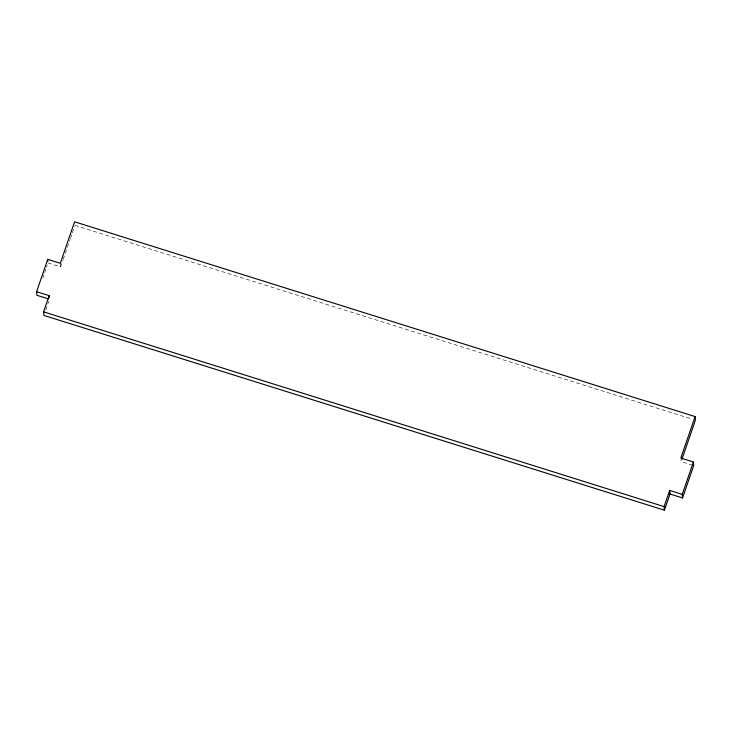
<?xml version="1.0" encoding="UTF-8"?>
<svg xmlns="http://www.w3.org/2000/svg" width="732" height="732" viewBox="0 0 732 732"><rect width="100%" height="100%" fill="white"/><g stroke="black" fill="none" stroke-linecap="round" stroke-linejoin="round"><path stroke-width="0.55" stroke-dasharray="3.66 2.75" d="M42.84 278.023L44.332 273.704M44.698 272.624L46.189 268.305M46.555 267.226L47.296 265.066M45.759 310.029L48.733 301.392M48.047 262.916L60.619 266.86L62.815 260.482M63.181 259.412L70.144 239.208M70.51 238.147L71.974 233.892M72.34 232.822L74.536 226.444M74.902 225.383L692.124 419.125M692.655 465.25L681.126 461.636L680.97 459.842M60.317 263.282L60.619 266.86"/><path stroke-width="1.1" d="M48.431 298.903L36.902 295.289L36.6 291.711L47.745 259.338L60.317 263.282L74.6 221.805L695.098 416.581L695.4 420.15L681.858 459.504M669.981 494.009L682.553 497.952L682.261 494.384L669.679 490.431L669.981 494.009L664.409 510.195L43.902 315.419L43.609 311.85L49.181 295.664L36.6 291.711M664.409 510.195L664.107 506.617L669.679 490.431M695.098 416.581L680.824 458.058L693.396 462.002L693.698 465.579L682.553 497.952M682.261 494.384L693.396 462.002M43.609 311.85L664.107 506.617M47.745 259.338L47.891 261.123M49.181 295.664L49.328 297.448"/></g></svg>
